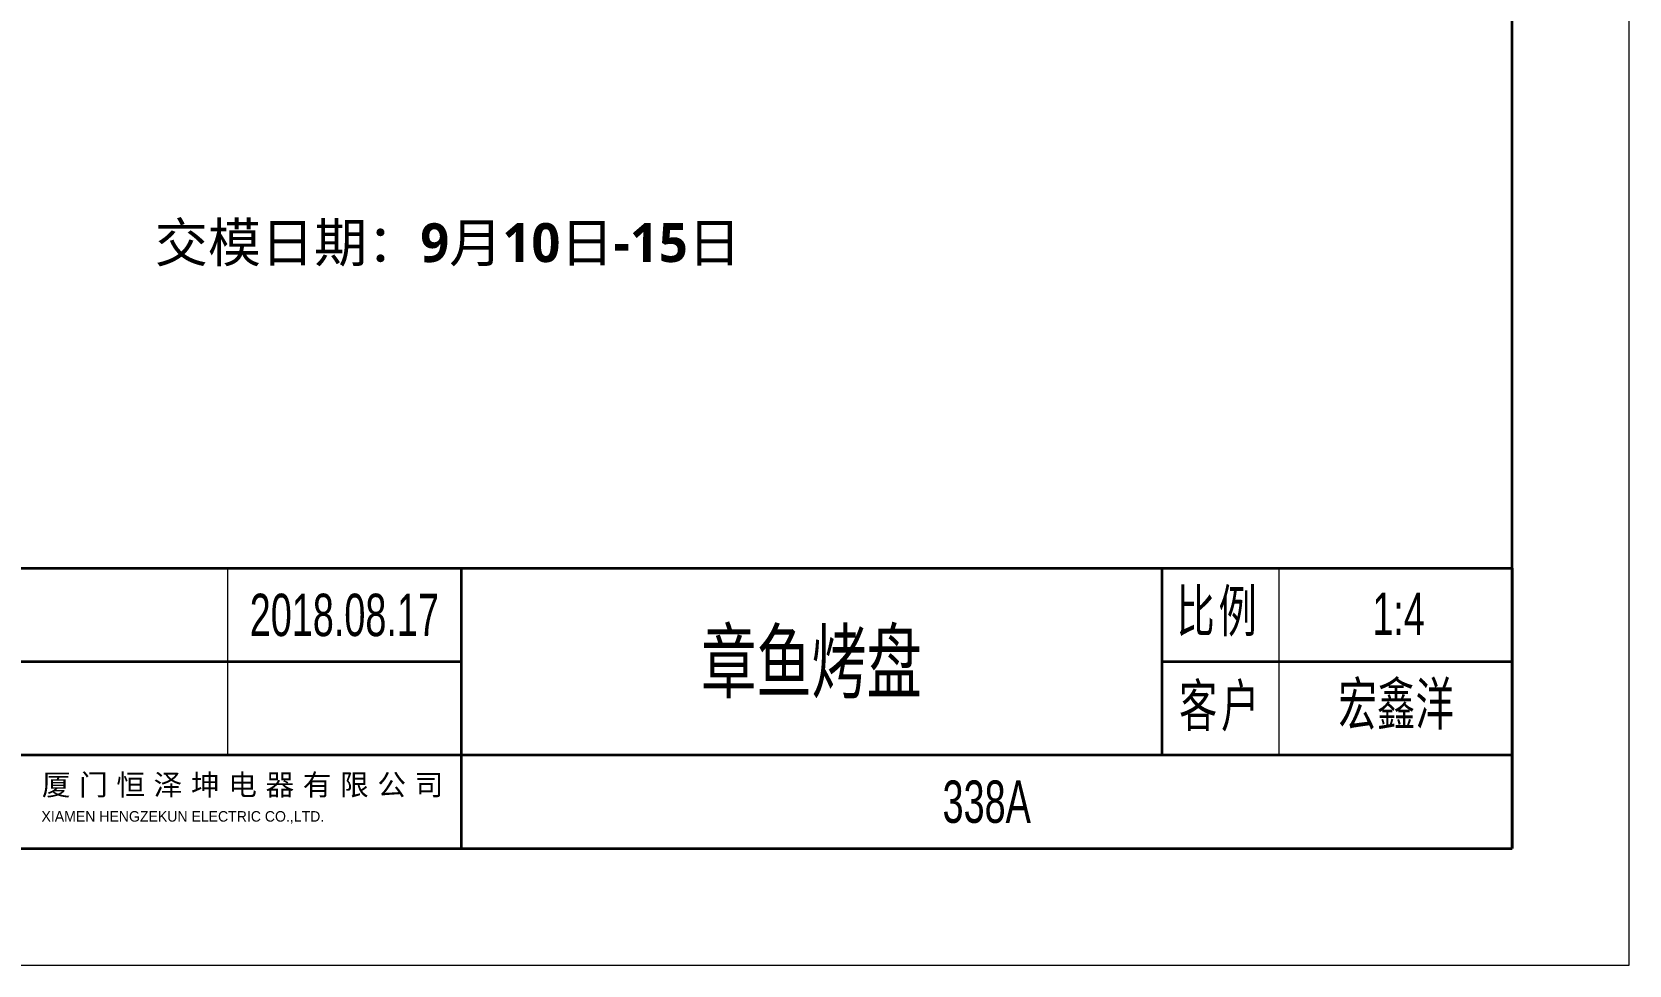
# Model space of a CAD drawing. Header units: millimetres. Extents: x 409 to 2276, y 1039 to 1674.
# Drawn here: x 889.6 to 1299.8, y 1039.3 to 1279.1 of the extents above; entities that cross this region are included whole.
import ezdxf
from ezdxf.enums import TextEntityAlignment as Align

# ---------------------------------------------------------------- set-up
doc = ezdxf.new("R2010")
doc.units = ezdxf.units.MM
for name, color, linetype, lineweight in [('文字层', 3, 'Continuous', 18), ('粗实线层', 7, 'Continuous', 35), ('细实线层', 7, 'Continuous', 18)]:
    doc.layers.add(name, color=color, linetype=linetype, lineweight=lineweight)
doc.styles.add('标准', font='FSGB2312.ttf', dxfattribs={"width": 0.667})

# ---------------------------------------------------------------- blocks, each defined once
blk = doc.blocks.new('A4图框')
at = {"layer": '粗实线层'}
for p, q in [((138.5, -95), (138.5, 95)), ((-138.5, -95), (138.5, -95))]:
    blk.add_line(p, q, dxfattribs=at)
at = {"layer": '细实线层'}
for p, q in [((148.5, -105), (148.5, 105)), ((-148.5, -105), (148.5, -105))]:
    blk.add_line(p, q, dxfattribs=at)
at = {"layer": '文字层', "style": '标准', "width": 0.667}
blk.add_attdef('图纸编号', text='', height=5.19, rotation=180, dxfattribs=at).set_placement((-113.41, 90), align=Align.MIDDLE_CENTER)
blk = doc.blocks.new('A4标题栏')
h = blk.add_hatch(color=3)
h.dxf.hatch_style = 1
edge = h.paths.add_edge_path()
edge.add_ellipse((-130.78, 4.22), major_axis=(-2.55, -1.75), ratio=0.462381, start_angle=259.9884, end_angle=277.0287, ccw=False)
edge.add_arc((-131.47, 5.32), 0.495, 47.0815, 59.7575)
edge.add_ellipse((-130.95, 3.87), major_axis=(-2.89, -2.17), ratio=0.475526, start_angle=255.3223, end_angle=271.8023)
edge.add_line((-132.07, 5.18), (-131.89, 5.18))
edge = h.paths.add_edge_path()
edge.add_ellipse((-130.95, 3.87), major_axis=(-2.89, -2.17), ratio=0.475526, start_angle=152.9499, end_angle=232.8461)
edge.add_arc((-129.74, 6.93), 0.709, 246.2468, 261.3719)
edge.add_ellipse((-130.78, 4.22), major_axis=(-2.55, -1.75), ratio=0.462381, start_angle=150.9505, end_angle=232.0867, ccw=False)
edge.add_line((-128.15, 5.18), (-127.9, 5.18))
edge = h.paths.add_edge_path()
edge.add_ellipse((-130.95, 3.87), major_axis=(-2.89, -2.17), ratio=0.475526, start_angle=330.9377, end_angle=453.8146)
edge.add_line((-129.73, 2.64), (-130.63, 2.64))
edge.add_ellipse((-130.78, 4.22), major_axis=(-2.55, -1.75), ratio=0.462381, start_angle=352.501, end_angle=435.4781, ccw=False)
edge.add_line((-133.41, 2.64), (-133.98, 2.64))
h.paths.add_polyline_path([(-124.92, 1.33), (-97.75, 1.33), (-97.75, 2.79), (-124.92, 2.79)], flags=9)
h.paths.add_polyline_path([(-125.19, 3.38), (-97.3, 3.38), (-97.3, 6.3), (-125.19, 6.3)], flags=9)
at = {"layer": '粗实线层'}
for p, q in [((-140, 24), (0, 24)), ((-90, 24), (-90, 0)), ((-30, 24), (-30, 8)), ((0, 24), (0, 0)), ((0, 24), (0, 8)), ((-140, 16), (-90, 16)), ((-30, 16), (0, 16)), ((-140, 8), (0, 8)), ((-140, 0), (0, 0))]:
    blk.add_line(p, q, dxfattribs=at)
at = {"layer": '细实线层'}
for p, q in [((-110, 24), (-110, 8)), ((-20, 24), (-20, 8))]:
    blk.add_line(p, q, dxfattribs=at)
at = {"color": 3, "attachment_point": 1}
for s, insert, char_height in [('{\\f汉仪综艺体简|b0|i0|c134|p49;\\T1.3;厦门恒泽坤电器有限公司}', (-125.9, 6.35), 1.8), ('{\\f汉仪综艺体简|b0|i0|c134|p49;XIAMEN HENGZEKUN ELECTRIC CO.,LTD.}', (-125.93, 3.19), 0.9)]:
    blk.add_mtext_dynamic_manual_height_columns(s, width=1520, gutter_width=12.5, heights=[0], dxfattribs=dict(at, insert=insert, char_height=char_height))
at = {"layer": '文字层', "char_height": 3.597, "width": 18, "attachment_point": 5, "line_spacing_factor": 0.963108, "style": '标准'}
for s, insert in [('{\\T1.1;比例}', (-25.15, 20.14)), ('{\\T1.1;客户}', (-24.93, 12.02))]:
    blk.add_mtext(s, dxfattribs=dict(at, insert=insert))
at = {"layer": '文字层', "style": '标准', "width": 0.667}
for tag, height, p in [('制图签名', 3.63, (-120, 20)), ('制图日期', 3.63, (-100, 20)), ('图纸比例', 3.63, (-9.73, 20.09)), ('图纸名称', 5.19, (-60, 16)), ('校核签名', 3.63, (-120, 12)), ('校核日期', 3.63, (-100, 12)), ('材料', 3.63, (-9.94, 12.38)), ('图纸编号', 3.63, (-45, 4))]:
    blk.add_attdef(tag, text='', height=height, dxfattribs=at).set_placement(p, align=Align.MIDDLE_CENTER)
blk = doc.blocks.new('A4A-B-Marked')
blk.add_blockref('A4图框', (0, 0))
blk.add_blockref('A4标题栏', (138.5, -95)).add_auto_attribs({'图纸编号': '338A', '材料': '宏鑫洋', '制图日期': '2018.08.17', '图纸比例': '1:4', '图纸名称': '章鱼烤盘'})

msp = doc.modelspace()

# ---------------------------------------------------------------- block references
at = {"lineweight": 18, "xscale": 3, "yscale": 3, "zscale": 3}
msp.add_blockref('A4A-B-Marked', (854.323, 1354.283), dxfattribs=at)

# ---------------------------------------------------------------- texts
at = {"layer": '文字层', "lineweight": 18, "insert": (921.132, 1229.976), "char_height": 10, "attachment_point": 1}
msp.add_mtext_dynamic_manual_height_columns('{\\fMicrosoft YaHei|b1|i0|c134|p34;交模日期：9月10日-15日}', width=229.4921, gutter_width=1, heights=[0], dxfattribs=at)

doc.saveas('drawing.dxf')
